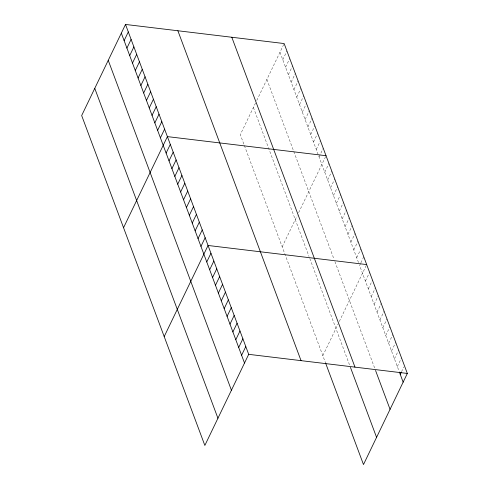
<?xml version="1.0" encoding="UTF-8"?>
<svg xmlns="http://www.w3.org/2000/svg" width="489" height="489" viewBox="0 0 489 489"><rect width="100%" height="100%" fill="white"/><g stroke="black" fill="none" stroke-linecap="round" stroke-linejoin="round"><path stroke-width="0.37" stroke-dasharray="2.44 1.83" d="M255.539 103.008L240.307 134.664L244.115 144.86M256.768 100.465L284.152 43.558M282.758 59.731L286.945 51.033M285.552 67.207L289.739 58.509M288.345 74.683L292.532 65.991M291.138 82.164L295.325 73.466M293.932 89.64L298.113 80.942M296.719 97.115L300.906 88.417M299.512 104.597L303.7 95.899M302.306 112.073L306.493 103.375M305.099 119.548L309.28 110.85M307.887 127.024L312.074 118.332M310.68 134.506L314.867 125.807M313.473 141.981L317.661 133.283M316.267 149.457L320.454 140.765M319.06 156.938L323.241 148.24M282.19 246.823L297.116 215.808M298.651 212.623L326.035 155.716M324.751 172.189L328.938 163.491M327.654 179.964L331.842 171.266M330.558 187.739L334.745 179.047M333.461 195.514L337.648 186.822M336.365 203.296L340.552 194.598M339.268 211.071L343.455 202.373M342.172 218.846L346.359 210.148M345.075 226.621L349.262 217.923M347.979 234.396L352.166 225.698M350.882 242.171L355.069 233.473M353.791 249.946L357.972 241.254M356.695 257.727L360.876 249.029M360.564 263.492L359.598 265.503L399.189 371.536M360.882 262.825L363.779 256.804M322.838 355.686L338.07 324.036M339.299 321.487L366.683 264.58M365.405 281.053L369.586 272.355M368.309 288.828L372.49 280.13M371.212 296.603L375.393 287.905M374.116 304.378L378.297 295.686M377.019 312.153L381.2 303.461M379.922 319.934L384.103 311.236M382.826 327.709L387.007 319.011M385.729 335.485L389.91 326.786M388.633 343.26L392.814 334.562M391.536 351.035L395.717 342.337M394.44 358.81L398.621 350.112M397.343 366.585L401.524 357.893M401.53 371.689L403.786 367.007M279.971 52.25L359.067 264.084M266.878 79.45L293.534 150.826M293.785 151.504L334.103 259.47M334.892 261.591L374.751 368.333M253.394 107.47L309.005 256.389M309.794 258.51L349.653 365.252M244.366 145.539L325.741 363.461"/><path stroke-width="0.73" d="M125.514 24.45L81.669 115.557L204.848 445.442L248.693 354.336L125.514 24.45L284.152 43.558L407.331 373.443L363.486 464.55L325.741 363.461M124.12 40.624L128.307 31.926M126.914 48.099L131.095 39.407M129.701 55.581L133.888 46.883M132.495 63.057L136.682 54.358M135.288 70.532L139.475 61.84M138.081 78.014L142.268 69.316M140.875 85.489L145.056 76.791M143.662 92.965L147.849 84.267M146.456 100.447L150.643 91.749M149.249 107.922L153.436 99.224M152.042 115.398L156.223 106.7M154.836 122.873L159.017 114.181M157.623 130.355L161.81 121.657M160.416 137.831L164.604 129.133M123.546 227.721L167.397 136.614L326.035 155.716M166.113 153.081L170.3 144.389M169.017 160.863L173.204 152.165M171.92 168.638L176.107 159.94M174.824 176.413L179.011 167.715M177.727 184.188L181.914 175.49M180.63 191.963L184.818 183.265M183.534 199.738L187.721 191.04M186.437 207.513L190.624 198.821M189.341 215.294L193.528 206.596M192.244 223.07L196.431 214.371M195.148 230.845L199.335 222.147M198.051 238.62L202.238 229.922M200.955 246.395L205.142 237.697M164.194 336.585L208.045 245.472L366.683 264.58M206.761 261.945L210.948 253.253M209.665 269.72L213.852 261.028M212.568 277.501L216.755 268.803M215.472 285.276L219.659 276.578M218.375 293.052L222.562 284.353M221.279 300.827L225.466 292.129M224.182 308.602L228.369 299.904M227.085 316.377L231.273 307.679M229.989 324.152L234.176 315.46M232.892 331.933L237.079 323.235M235.796 339.708L239.983 331.01M238.699 347.483L242.886 338.785M241.603 355.259L245.79 346.56M400.246 374.366L401.212 372.355M248.693 354.336L407.331 373.443M399.452 372.245L403.15 382.141M375.54 370.454L390.057 409.336M231.804 37.25L354.983 367.135M350.442 367.373L376.573 437.355M177.868 30.752L301.047 360.644M121.327 33.148L244.506 363.034M108.24 60.343L231.419 390.228M94.756 88.362L217.935 418.248"/></g></svg>
